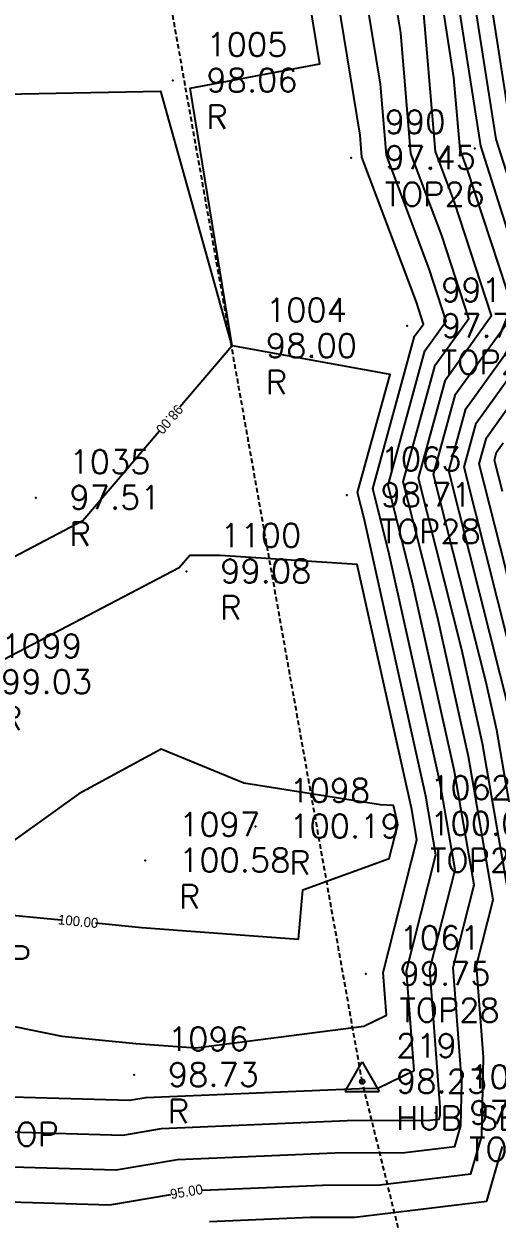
# Model space of a CAD drawing. Header units: feet. Extents: x 1023941 to 1026768, y 90264 to 94497.
# Drawn here: x 1026144.6 to 1026192.7, y 92190.1 to 92311.6 of the extents above; entities that cross this region are included whole.
import ezdxf

# ---------------------------------------------------------------- set-up
doc = ezdxf.new("R2010")
doc.units = ezdxf.units.FT
doc.header["$MEASUREMENT"] = 0
doc.linetypes.add('DASHED', pattern=[0.75, 0.5, -0.25])
for name, color, linetype in [('DESC', 6, 'Continuous'), ('E6TOS', 9, 'Continuous'), ('E6TOS-R', 9, 'Continuous'), ('ELEV', 9, 'Continuous'), ('F1-E1COL', 11, 'Continuous'), ('F1-E6COL', 9, 'Continuous'), ('PNTS', 6, 'Continuous'), ('W6TOS', 10, 'Continuous'), ('W6TVL', 10, 'DASHED'), ('W7TVS', 10, 'Continuous')]:
    doc.layers.add(name, color=color, linetype=linetype)
doc.styles.add('S6', font='SIMPLEX', dxfattribs={"height": 0.083333})

# ---------------------------------------------------------------- blocks, each defined once
blk = doc.blocks.new('*U282')
at = {"layer": 'F1-E6COL', "elevation": 97, "flags": 128}
blk.add_lwpolyline([(1026131.63, 92199.42), (1026154.69, 92198.76), (1026158.63, 92199.43), (1026177.48, 92200.23), (1026185.86, 92200.26), (1026186.81, 92200.38), (1026186.92, 92200.77), (1026186.94, 92201.6), (1026185.87, 92215.61), (1026188.44, 92225.68), (1026186.91, 92234.5), (1026181.68, 92258.04), (1026180.08, 92264.37), (1026184.33, 92279.87), (1026185.24, 92281.12), (1026184.51, 92283.34), (1026178.98, 92298.07), (1026178.79, 92300.3), (1026175.18, 92322.42)], dxfattribs=at)
blk = doc.blocks.new('*U278')
at = {"layer": 'F1-E6COL', "elevation": 98, "flags": 128}
for points in [[(1026158.38, 92270.2), (1026150.64, 92261.13), (1026143.61, 92257.45)], [(1026133.83, 92202.91), (1026155.36, 92202.3), (1026157.02, 92202.58), (1026178.73, 92203.5), (1026180.59, 92203.51), (1026184.27, 92205.33), (1026183.5, 92215.44), (1026186.5, 92227.21), (1026185.47, 92233.16), (1026179.21, 92261.38), (1026178.54, 92264.01), (1026181.83, 92276.01), (1026165.83, 92278.89), (1026165.81, 92278.9), (1026161.54, 92305.07), (1026174.7, 92307.53), (1026171.96, 92324.31)], [(1026107.59, 92316.43), (1026115.31, 92308.9), (1026131.19, 92305.04), (1026132.02, 92304.25), (1026158.51, 92304.78), (1026165.78, 92278.88), (1026165.77, 92278.86), (1026160.49, 92272.68)]]:
    blk.add_lwpolyline(points, dxfattribs=at)
at = {"layer": 'F1-E6COL', "insert": (1026159.44, 92271.44, 98), "char_height": 1, "attachment_point": 5, "rotation": 229.5202}
blk.add_mtext('{98.00}', dxfattribs=at)
blk = doc.blocks.new('*U272')
at = {"layer": 'F1-E6COL', "elevation": 99, "flags": 128}
blk.add_lwpolyline([(1026148.51, 92208.79), (1026156.01, 92208.07), (1026162.12, 92207.61), (1026179.18, 92209.81), (1026181.46, 92210.94), (1026181.13, 92215.26), (1026184.56, 92228.73), (1026184.03, 92231.81), (1026178.51, 92256.69), (1026164.59, 92257.63), (1026161.49, 92257.63), (1026160.41, 92256.36), (1026139.05, 92245.18), (1026138.63, 92245.06), (1026123.07, 92243.8), (1026122.53, 92243.17), (1026122.99, 92241.81), (1026123.03, 92241.57), (1026125.65, 92220.98), (1026125.87, 92220.01), (1026125.99, 92219.21), (1026127.9, 92213)], close=True, dxfattribs=at)
blk = doc.blocks.new('*U267')
at = {"layer": 'F1-E1COL', "elevation": 100, "flags": 128}
blk.add_lwpolyline([(1026151.91, 92220.3), (1026156.62, 92219.85), (1026172.55, 92218.64), (1026172.97, 92223.67), (1026181.76, 92226.85), (1026182.63, 92230.25), (1026182.59, 92230.47), (1026182.2, 92232.22), (1026180.86, 92232.31), (1026166.97, 92234.51), (1026158.59, 92237.94), (1026150.21, 92233.42), (1026134.25, 92221.97), (1026148.42, 92220.63)], dxfattribs=at)
at = {"layer": 'F1-E1COL', "insert": (1026150.16, 92220.46, 100), "char_height": 1, "attachment_point": 5, "rotation": 354.5871}
blk.add_mtext('{100.00}', dxfattribs=at)
blk = doc.blocks.new('*U247')
at = {"layer": 'F1-E6COL', "elevation": 92, "flags": 128}
for points in [[(1026194.07, 92241.38), (1026187.8, 92266.2), (1026189.53, 92272.51), (1026194.95, 92280.02)], [(1026195.98, 92283.74), (1026191.06, 92299.21), (1026188.6, 92315.01)]]:
    blk.add_lwpolyline(points, dxfattribs=at)
blk = doc.blocks.new('*U243')
at = {"layer": 'F1-E6COL', "elevation": 93, "flags": 128}
blk.add_lwpolyline([(1026196.18, 92219.6), (1026192.67, 92239.88), (1026191.6, 92244.71), (1026186.26, 92265.84), (1026188.49, 92273.98), (1026194.46, 92282.26), (1026189.66, 92296.88), (1026188.94, 92298.83), (1026188.31, 92306.16), (1026186.81, 92315.82)], dxfattribs=at)
blk = doc.blocks.new('*U238')
at = {"layer": 'F1-E6COL', "elevation": 94, "flags": 128}
for points in [[(1026163.49, 92189.97), (1026173.72, 92190.41), (1026178.27, 92190.43), (1026191.67, 92192.06), (1026193.27, 92197.61)], [(1026194.24, 92221.12), (1026191.23, 92238.53), (1026189.12, 92248.04), (1026184.72, 92265.47), (1026187.45, 92275.45), (1026192.15, 92281.98), (1026188.38, 92293.5), (1026186.45, 92298.64), (1026184.98, 92315.86)]]:
    blk.add_lwpolyline(points, dxfattribs=at)
blk = doc.blocks.new('*U234')
at = {"layer": 'F1-E1COL', "elevation": 95, "flags": 128}
for points in [[(1026162.78, 92193.16), (1026174.97, 92193.68), (1026180.8, 92193.71), (1026190.05, 92194.83), (1026191.15, 92198.66), (1026191.32, 92206.67), (1026190.61, 92215.97), (1026192.31, 92222.64), (1026189.79, 92237.19), (1026186.64, 92251.38), (1026183.17, 92265.11), (1026186.41, 92276.93), (1026189.85, 92281.69), (1026187.09, 92290.11), (1026183.96, 92298.45), (1026182.92, 92310.68), (1026181.62, 92318.65)], [(1026103.36, 92314.8), (1026107.09, 92303.99), (1026113.29, 92297.94), (1026118.22, 92292.07), (1026122.55, 92284.55), (1026118.12, 92275.01), (1026115.65, 92270.98), (1026113.53, 92269.19), (1026106.72, 92282.15), (1026110.9, 92262.98), (1026111.4, 92261.46), (1026111.92, 92260.11), (1026117.75, 92243.09), (1026118.42, 92238.47), (1026120.29, 92223.75), (1026121.63, 92217.99), (1026122.36, 92213.21), (1026125.75, 92202.17), (1026126.53, 92199.07), (1026127.38, 92197.78), (1026129.77, 92190.93), (1026136.47, 92192.18), (1026153.36, 92191.69), (1026159.56, 92192.74)]]:
    blk.add_lwpolyline(points, dxfattribs=at)
at = {"layer": 'F1-E1COL', "insert": (1026161.16, 92193.01, 95), "char_height": 1, "attachment_point": 5, "rotation": 9.5492}
blk.add_mtext('{95.00}', dxfattribs=at)
blk = doc.blocks.new('*U230')
at = {"layer": 'F1-E6COL', "elevation": 96, "flags": 128}
blk.add_lwpolyline([(1026134.05, 92195.8), (1026154.02, 92195.23), (1026160.25, 92196.28), (1026176.22, 92196.95), (1026183.33, 92196.98), (1026188.43, 92197.6), (1026189.04, 92199.72), (1026189.13, 92204.14), (1026188.24, 92215.79), (1026190.37, 92224.16), (1026188.35, 92235.84), (1026184.16, 92254.71), (1026181.63, 92264.74), (1026185.37, 92278.4), (1026187.54, 92281.41), (1026185.8, 92286.73), (1026181.47, 92298.26), (1026180.86, 92305.49), (1026178.4, 92320.54)], dxfattribs=at)
blk = doc.blocks.new('*U212')
at = {"layer": 'F1-E6COL', "elevation": 89, "flags": 128}
blk.add_lwpolyline([(1026193.24, 92264.11), (1026192.44, 92267.3), (1026192.66, 92268.1), (1026193.34, 92269.05)], dxfattribs=at)
blk = doc.blocks.new('*U206')
at = {"layer": 'F1-E1COL', "elevation": 90, "flags": 128}
blk.add_lwpolyline([(1026189.28, 92177.07), (1026196.74, 92177.41), (1026205.72, 92177.13), (1026206.6, 92176.51), (1026206.24, 92177.71), (1026206.14, 92178.04), (1026205.98, 92178.41), (1026199.24, 92184.76), (1026201.72, 92193.39), (1026202.04, 92208.67), (1026202.28, 92213.56), (1026200.97, 92219.53), (1026197.23, 92240.29), (1026195.87, 92245.43), (1026193.55, 92256.41), (1026190.89, 92266.93), (1026191.62, 92269.57), (1026193.88, 92272.71), (1026196.71, 92277.6), (1026198.81, 92280.96), (1026198.16, 92288.04), (1026194.17, 92300.58), (1026192.17, 92313.38)], dxfattribs=at)
blk = doc.blocks.new('*U201')
at = {"layer": 'F1-E6COL', "elevation": 91, "flags": 128}
for points in [[(1026193.86, 92248.71), (1026189.35, 92266.57), (1026190.58, 92271.04), (1026194.41, 92276.37)], [(1026197.07, 92285.89), (1026192.61, 92299.89), (1026190.38, 92314.19)]]:
    blk.add_lwpolyline(points, dxfattribs=at)
blk = doc.blocks.new('*U174')
at = {"layer": 'F1-E6COL', "elevation": 83, "flags": 128}
blk.add_lwpolyline([(1026113.26, 92189.45), (1026113.73, 92185), (1026113.85, 92184.52), (1026114.41, 92183.67), (1026120.57, 92172.75), (1026123.45, 92165.65), (1026125.3, 92161.28), (1026127.42, 92149.52), (1026128.14, 92145.42), (1026126.76, 92136.54), (1026125.91, 92132.22), (1026125.06, 92130.48), (1026121.63, 92125.69), (1026118.19, 92120.12), (1026117.89, 92119.34), (1026117.16, 92117.67), (1026115.56, 92114.98), (1026115.69, 92113.36), (1026135.05, 92106.66), (1026129.79, 92124.67), (1026129.93, 92125.74), (1026134.71, 92134.02), (1026143.38, 92144.87), (1026150.01, 92146.74), (1026158.18, 92151.96), (1026162.35, 92152.41), (1026180.26, 92146.28), (1026186.99, 92143.37), (1026189.4, 92142.3), (1026192.19, 92142.11), (1026195.59, 92142.55), (1026195.66, 92140.62), (1026196.17, 92137.32), (1026199.37, 92125.39), (1026198.25, 92117.39), (1026196.59, 92112.66), (1026200.44, 92107.72), (1026209.07, 92111.87), (1026210.41, 92115.7), (1026214.02, 92122.82), (1026218.7, 92125.97), (1026230.44, 92137.94), (1026230.84, 92140.63), (1026224.47, 92170.93), (1026223.98, 92172.56), (1026217.81, 92192.31), (1026217.68, 92192.63), (1026217.71, 92193.24), (1026215.09, 92205.27)], dxfattribs=at)
blk = doc.blocks.new('POINT')
blk.add_point((0, 0))
at = {"layer": 'DESC', "style": 'S6'}
blk.add_attdef('DESC', (0.1191, -0.1698), '', height=0.0833, dxfattribs=at)
at = {"layer": 'ELEV', "style": 'S6'}
blk.add_attdef('ELEV', (0.1191, -0.0403), '', height=0.0833, dxfattribs=at)
at = {"layer": 'PNTS', "style": 'S6'}
blk.add_attdef('POINT', (0.1191, 0.0855), '', height=0.0833, dxfattribs=at)
blk = doc.blocks.new('HUB')
for p, q in [((-0.0433, -0.025), (0, 0.05)), ((0, 0.05), (0.0433, -0.025)), ((-0.0433, -0.025), (0.0433, -0.025))]:
    blk.add_line(p, q)
blk.add_circle((0, 0), 0.00604)

msp = doc.modelspace()

# ---------------------------------------------------------------- linework, layer by layer
at = {"layer": 'W6TVL'}
for p, q in [((1026179.00807, 92204.18952), (1026144.7973, 92396.7077)), ((1026223.2345, 92024.749), (1026179.00807, 92204.18952))]:
    msp.add_line(p, q, dxfattribs=at)

# ---------------------------------------------------------------- block references
at = {"layer": 'E6TOS', "xscale": 28.80000000004657, "yscale": 28.80000000000291, "zscale": 28.79999999999999}
for p, values in [((1026177.86964, 92297.98882), {'ELEV': '97.45', 'POINT': '990', 'DESC': 'TOP26'}), ((1026183.58797, 92280.91995), {'ELEV': '97.72', 'POINT': '991', 'DESC': 'TOP26'}), ((1026177.44229, 92263.74862), {'ELEV': '98.71', 'POINT': '1063', 'DESC': 'TOP28'}), ((1026182.48071, 92230.36422), {'ELEV': '100.08', 'POINT': '1062', 'DESC': 'TOP28'}), ((1026126.72889, 92220.42087), {'ELEV': '99.81', 'POINT': '1038', 'DESC': 'TL28 TOP'}), ((1026179.36324, 92215.13023), {'ELEV': '99.75', 'POINT': '1061', 'DESC': 'TOP28'}), ((1026129.551, 92202.53245), {'ELEV': '97.86', 'POINT': '1039', 'DESC': 'TL28 TOP'}), ((1026186.43845, 92201.01288), {'ELEV': '97.23', 'POINT': '1060', 'DESC': 'TOP28'})]:
    msp.add_blockref('POINT', p, dxfattribs=at).add_auto_attribs(values)
at = {"layer": 'E6TOS-R', "xscale": 28.80000000004657, "yscale": 28.80000000000291, "zscale": 28.79999999999999}
for p, values in [((1026159.75814, 92305.84155), {'ELEV': '98.06', 'POINT': '1005', 'DESC': 'R'}), ((1026190.44799, 92298.93932), {'ELEV': '92.39', 'POINT': '993', 'DESC': 'R'}), ((1026165.79695, 92278.88215), {'ELEV': '98.00', 'POINT': '1004', 'DESC': 'R'}), ((1026145.84405, 92263.47531), {'ELEV': '97.51', 'POINT': '1035', 'DESC': 'R'}), ((1026161.16052, 92255.99781), {'ELEV': '99.08', 'POINT': '1100', 'DESC': 'R'}), ((1026138.89641, 92244.76381), {'ELEV': '99.03', 'POINT': '1099', 'DESC': 'R'}), ((1026168.16967, 92230.09378), {'ELEV': '100.19', 'POINT': '1098', 'DESC': 'R'}), ((1026156.97719, 92226.64652), {'ELEV': '100.58', 'POINT': '1097', 'DESC': 'R'}), ((1026155.83953, 92204.86822), {'ELEV': '98.73', 'POINT': '1096', 'DESC': 'R'})]:
    msp.add_blockref('POINT', p, dxfattribs=at).add_auto_attribs(values)
at = {"layer": 'F1-E1COL'}
for name in ['*U206', '*U234', '*U267']:
    msp.add_blockref(name, (0, 0), dxfattribs=at)
at = {"layer": 'F1-E6COL'}
for name in ['*U212', '*U201', '*U247', '*U243', '*U238', '*U230', '*U282', '*U278', '*U272', '*U174']:
    msp.add_blockref(name, (0, 0), dxfattribs=at)
at = {"layer": 'W6TOS', "xscale": 28.80000000004657, "yscale": 28.80000000000291, "zscale": 28.79999999999999}
msp.add_blockref('POINT', (1026179.00807, 92204.18952), dxfattribs=at).add_auto_attribs({'ELEV': '98.23', 'POINT': '219', 'DESC': 'HUB SET'})
at = {"layer": 'W7TVS', "xscale": 40, "yscale": 40, "zscale": 40}
msp.add_blockref('HUB', (1026179.00807, 92204.18952), dxfattribs=at)

doc.saveas('drawing.dxf')
